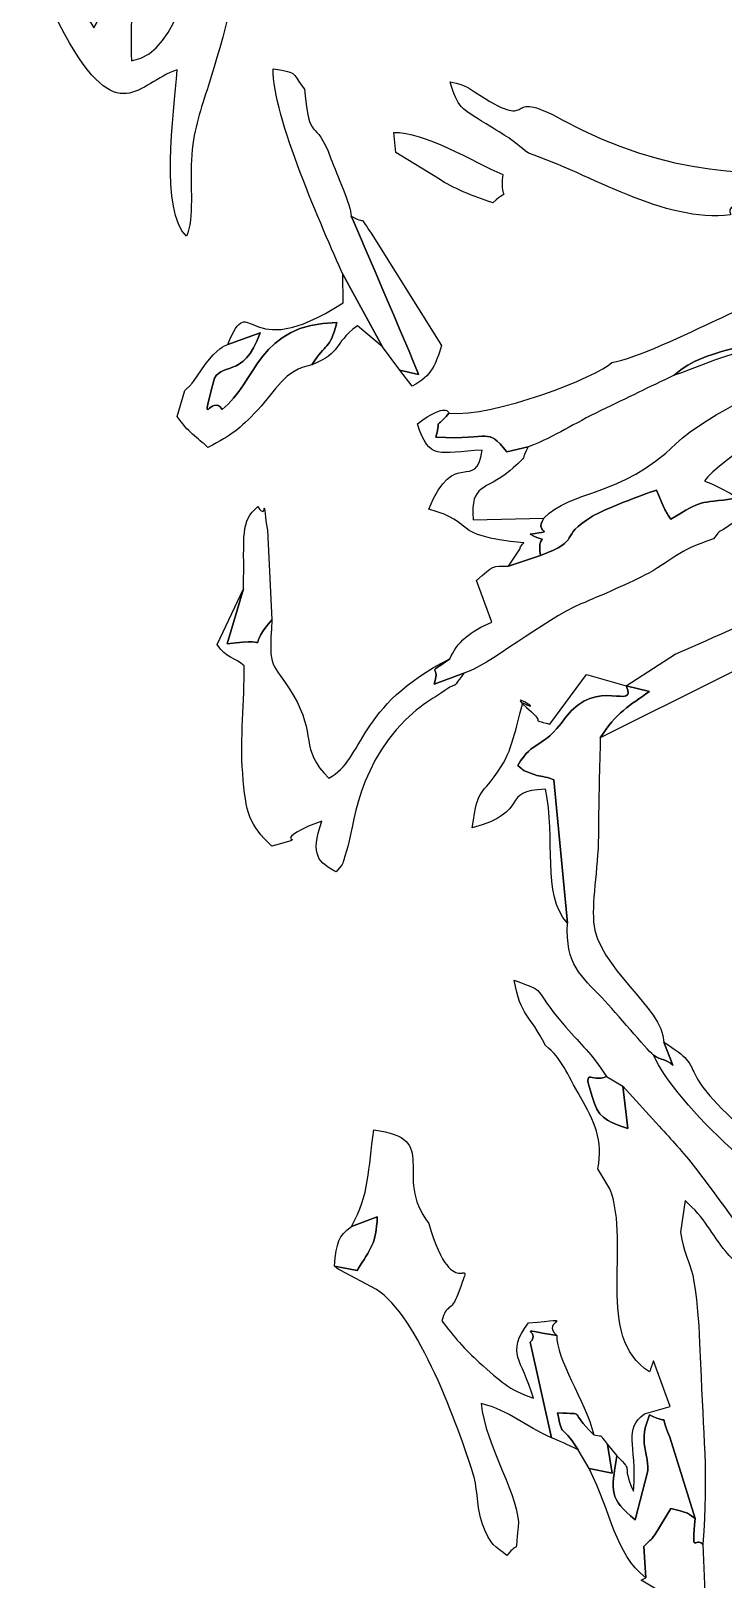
# Model space of a CAD drawing. Header units: millimetres. Extents: x -96.4 to -32.6, y 54.4 to 144.6.
# Drawn here: x -96.07 to -83.92, y 86.07 to 113.26 of the extents above; entities that cross this region are included whole.
import ezdxf

# ---------------------------------------------------------------- set-up
doc = ezdxf.new("R2010")
doc.units = ezdxf.units.MM
doc.header["$MEASUREMENT"] = 0
doc.layers.add('layer 1', color=7, linetype='Continuous')

msp = doc.modelspace()

# ---------------------------------------------------------------- linework, layer by layer
at = {"layer": 'layer 1', "color": 253}
for points, knots in [([(-96.0297, 115.9824), (-95.6178, 116.1567), (-95.8093, 116.0515), (-95.6958, 115.9901), (-95.6958, 115.9901), (-95.7637, 114.7953), (-96.0673, 114.2662), (-95.479, 113.2071), (-95.479, 113.2071), (-94.526, 111.4914), (-94.1887, 112.3464), (-93.5003, 112.5787), (-93.5003, 112.5787), (-93.5613, 111.7928), (-93.8028, 110.0859), (-93.3361, 109.656), (-93.3361, 109.656), (-93.1971, 109.9666), (-93.2771, 110.5662), (-93.2504, 110.9915), (-93.2504, 110.9915), (-93.2174, 111.5183), (-93.1107, 111.7925), (-92.9752, 112.2293), (-92.9752, 112.2293), (-92.8044, 112.7799), (-92.2925, 114.3013), (-92.5859, 114.7224), (-92.5859, 114.7224), (-93.4592, 114.5583), (-93.3519, 112.8951), (-94.3044, 112.7352), (-94.3044, 112.7352), (-94.3199, 113.3488), (-94.2959, 114.0456), (-94.1988, 114.6316), (-94.1988, 114.6316), (-94.1519, 114.9145), (-94.1084, 115.1229), (-94.096, 115.488), (-94.096, 115.488), (-94.0917, 115.6176), (-94.0856, 115.8705), (-94.1002, 115.9935), (-94.1002, 115.9935), (-94.1615, 116.5137), (-94.0712, 116.2257), (-94.255, 116.4569), (-94.255, 116.4569), (-94.9297, 117.054), (-94.8328, 115.0802), (-94.8439, 114.3621), (-94.8439, 114.3621), (-94.8528, 113.7904), (-94.7439, 113.7045), (-94.9616, 113.3129), (-94.9616, 113.3129), (-94.9616, 113.3129), (-95.3155, 113.8992), (-95.3155, 113.8992), (-95.3155, 113.8992), (-95.5151, 114.7285), (-95.1041, 116.0882), (-95.0425, 117.244), (-95.0425, 117.244), (-95.0032, 117.9819), (-95.043, 117.4578), (-94.8692, 117.883), (-94.8692, 117.883), (-94.6803, 118.3452), (-94.7362, 119.1403), (-94.694, 119.7219), (-94.694, 119.7219), (-94.8433, 119.546), (-94.7889, 119.6456), (-94.8947, 119.3628), (-94.8947, 119.3628), (-95.1145, 118.7752), (-94.7287, 119.3976), (-95.3565, 117.7551), (-95.3565, 117.7551), (-95.5209, 117.325), (-95.9005, 116.4504), (-96.0297, 115.9824)], [0, 0, 0, 0, 0.0454545, 0.0454545, 0.0454545, 0.0454545, 0.0909091, 0.0909091, 0.0909091, 0.0909091, 0.1363636, 0.1363636, 0.1363636, 0.1363636, 0.1818182, 0.1818182, 0.1818182, 0.1818182, 0.2272727, 0.2272727, 0.2272727, 0.2272727, 0.2727273, 0.2727273, 0.2727273, 0.2727273, 0.3181818, 0.3181818, 0.3181818, 0.3181818, 0.3636364, 0.3636364, 0.3636364, 0.3636364, 0.4090909, 0.4090909, 0.4090909, 0.4090909, 0.4545455, 0.4545455, 0.4545455, 0.4545455, 0.5, 0.5, 0.5, 0.5, 0.5454545, 0.5454545, 0.5454545, 0.5454545, 0.5909091, 0.5909091, 0.5909091, 0.5909091, 0.6363636, 0.6363636, 0.6363636, 0.6363636, 0.6818182, 0.6818182, 0.6818182, 0.6818182, 0.7272727, 0.7272727, 0.7272727, 0.7272727, 0.7727273, 0.7727273, 0.7727273, 0.7727273, 0.8181818, 0.8181818, 0.8181818, 0.8181818, 0.8636364, 0.8636364, 0.8636364, 0.8636364, 0.9090909, 0.9090909, 0.9090909, 0.9090909, 1, 1, 1, 1]), ([(-89.6579, 111.1244), (-89.6579, 111.1244), (-88.894, 110.656), (-88.894, 110.656), (-88.894, 110.656), (-88.6793, 110.5095), (-88.3084, 110.3565), (-87.9593, 110.2435), (-87.9593, 110.2435), (-87.6154, 110.5424), (-87.8446, 110.1901), (-87.7833, 110.7377), (-87.7833, 110.7377), (-88.3037, 110.966), (-89.1742, 111.4977), (-89.6984, 111.4796), (-89.6984, 111.4796), (-89.6984, 111.4796), (-89.6579, 111.1244), (-89.6579, 111.1244)], [0, 0, 0, 0, 0.1666667, 0.1666667, 0.1666667, 0.1666667, 0.3333333, 0.3333333, 0.3333333, 0.3333333, 0.5, 0.5, 0.5, 0.5, 0.6666667, 0.6666667, 0.6666667, 0.6666667, 1, 1, 1, 1]), ([(-89.5895, 107.302), (-89.5895, 107.302), (-89.3733, 107.0227), (-89.3733, 107.0227), (-89.3733, 107.0227), (-89.0218, 107.207), (-88.9586, 107.4174), (-88.8594, 107.7374), (-88.8594, 107.7374), (-88.8594, 107.7374), (-90.0936, 109.7122), (-90.0936, 109.7122), (-90.0936, 109.7122), (-90.3635, 110.089), (-90.1025, 109.8262), (-90.4438, 110.0065), (-90.4438, 110.0065), (-90.2997, 109.6795), (-89.266, 107.272), (-89.2648, 107.2272), (-89.2648, 107.2272), (-89.2648, 107.2272), (-89.5895, 107.302), (-89.5895, 107.302)], [0, 0, 0, 0, 0.1428571, 0.1428571, 0.1428571, 0.1428571, 0.2857143, 0.2857143, 0.2857143, 0.2857143, 0.4285714, 0.4285714, 0.4285714, 0.4285714, 0.5714286, 0.5714286, 0.5714286, 0.5714286, 0.7142857, 0.7142857, 0.7142857, 0.7142857, 1, 1, 1, 1]), ([(-92.6124, 107.7525), (-92.6124, 107.7525), (-92.0441, 107.9599), (-92.0441, 107.9599), (-92.0441, 107.9599), (-92.333, 107.1111), (-92.767, 107.4788), (-92.8643, 107.0999), (-92.8643, 107.0999), (-93.1031, 106.1707), (-92.9035, 106.9141), (-92.7108, 106.6126), (-92.7108, 106.6126), (-92.1091, 107.087), (-92.0796, 108.1211), (-90.6957, 108.1394), (-90.6957, 108.1394), (-90.8336, 107.6338), (-90.877, 107.8056), (-91.1378, 107.397), (-91.1378, 107.397), (-90.5828, 107.6262), (-90.7921, 107.734), (-90.3351, 108.0839), (-90.3351, 108.0839), (-90.3351, 108.0839), (-89.8954, 107.7155), (-89.8954, 107.7155), (-89.8954, 107.7155), (-89.8954, 107.7155), (-90.5939, 108.9871), (-90.5939, 108.9871), (-90.5939, 108.9871), (-90.5939, 108.9871), (-90.5871, 108.4877), (-90.5871, 108.4877), (-90.5871, 108.4877), (-92.3513, 107.3349), (-92.1859, 108.79), (-92.6124, 107.7525)], [0, 0, 0, 0, 0.0909091, 0.0909091, 0.0909091, 0.0909091, 0.1818182, 0.1818182, 0.1818182, 0.1818182, 0.2727273, 0.2727273, 0.2727273, 0.2727273, 0.3636364, 0.3636364, 0.3636364, 0.3636364, 0.4545455, 0.4545455, 0.4545455, 0.4545455, 0.5454545, 0.5454545, 0.5454545, 0.5454545, 0.6363636, 0.6363636, 0.6363636, 0.6363636, 0.7272727, 0.7272727, 0.7272727, 0.7272727, 0.8181818, 0.8181818, 0.8181818, 0.8181818, 1, 1, 1, 1]), ([(-84.7725, 107.2132), (-84.1266, 107.4365), (-83.0253, 107.978), (-82.4465, 107.6123), (-82.4465, 107.6123), (-82.8683, 107.0125), (-84.155, 106.5904), (-84.7432, 106.0104), (-84.7432, 106.0104), (-85.7027, 105.0641), (-86.6037, 105.2053), (-87.0616, 104.7027), (-87.0616, 104.7027), (-87.2576, 104.388), (-86.7798, 104.5137), (-87.302, 104.422), (-87.302, 104.422), (-86.9079, 104.2197), (-87.1911, 104.5017), (-87.1225, 104.0504), (-87.1225, 104.0504), (-86.3614, 104.3314), (-86.8357, 104.3604), (-86.2099, 104.738), (-86.2099, 104.738), (-86.0104, 104.8583), (-85.3248, 105.1177), (-85.0834, 105.1971), (-85.0834, 105.1971), (-85.0834, 105.1971), (-84.9504, 104.8773), (-84.9504, 104.8773), (-84.9504, 104.8773), (-84.9368, 104.8515), (-84.9064, 104.8063), (-84.8941, 104.7839), (-84.8941, 104.7839), (-84.8811, 104.7603), (-84.8566, 104.7167), (-84.8333, 104.6863), (-84.8333, 104.6863), (-84.2378, 105.0425), (-84.3933, 104.9524), (-83.6758, 105.0533), (-83.6758, 105.0533), (-83.8174, 105.1674), (-83.7497, 105.1198), (-83.9583, 105.2292), (-83.9583, 105.2292), (-83.9852, 105.2434), (-84.0275, 105.2624), (-84.0544, 105.276), (-84.0544, 105.276), (-84.0805, 105.2891), (-84.1261, 105.3094), (-84.1482, 105.3201), (-84.1482, 105.3201), (-84.1702, 105.3308), (-84.2127, 105.3447), (-84.2427, 105.3616), (-84.2427, 105.3616), (-84.0249, 105.6763), (-82.2714, 106.8456), (-81.8544, 107.1286), (-81.8544, 107.1286), (-81.3229, 107.4894), (-81.3434, 107.3424), (-81.1673, 108.0289), (-81.1673, 108.0289), (-82.0298, 107.7665), (-82.0846, 107.9657), (-82.7075, 108.1712), (-82.7075, 108.1712), (-83.0973, 108.006), (-82.8765, 107.8886), (-83.6907, 107.6963), (-83.6907, 107.6963), (-84.0617, 107.6087), (-84.486, 107.4786), (-84.7725, 107.2132)], [0, 0, 0, 0, 0.047619, 0.047619, 0.047619, 0.047619, 0.0952381, 0.0952381, 0.0952381, 0.0952381, 0.1428571, 0.1428571, 0.1428571, 0.1428571, 0.1904762, 0.1904762, 0.1904762, 0.1904762, 0.2380952, 0.2380952, 0.2380952, 0.2380952, 0.2857143, 0.2857143, 0.2857143, 0.2857143, 0.3333333, 0.3333333, 0.3333333, 0.3333333, 0.3809524, 0.3809524, 0.3809524, 0.3809524, 0.4285714, 0.4285714, 0.4285714, 0.4285714, 0.4761905, 0.4761905, 0.4761905, 0.4761905, 0.5238095, 0.5238095, 0.5238095, 0.5238095, 0.5714286, 0.5714286, 0.5714286, 0.5714286, 0.6190476, 0.6190476, 0.6190476, 0.6190476, 0.6666667, 0.6666667, 0.6666667, 0.6666667, 0.7142857, 0.7142857, 0.7142857, 0.7142857, 0.7619048, 0.7619048, 0.7619048, 0.7619048, 0.8095238, 0.8095238, 0.8095238, 0.8095238, 0.8571429, 0.8571429, 0.8571429, 0.8571429, 0.9047619, 0.9047619, 0.9047619, 0.9047619, 1, 1, 1, 1]), ([(-84.7533, 102.3176), (-84.7533, 102.3176), (-85.6136, 101.76), (-85.6136, 101.76), (-85.6136, 101.76), (-85.6136, 101.76), (-85.2066, 101.6618), (-85.2066, 101.6618), (-85.2066, 101.6618), (-85.553, 101.415), (-85.797, 101.2933), (-86.0702, 100.8446), (-86.0702, 100.8446), (-86.0702, 100.8446), (-81.8019, 102.9746), (-81.8019, 102.9746), (-81.8019, 102.9746), (-81.2592, 103.2), (-80.4537, 103.0545), (-80.153, 103.3603), (-80.153, 103.3603), (-82.1541, 103.2374), (-81.6319, 103.0831), (-82.4946, 103.8184), (-82.4946, 103.8184), (-79.6087, 104.1211), (-79.6212, 103.5056), (-78.8609, 104.3718), (-78.8609, 104.3718), (-79.3956, 104.1979), (-79.2487, 104.0561), (-79.8238, 104.0814), (-79.8238, 104.0814), (-80.2565, 104.1004), (-80.1603, 104.2268), (-80.7653, 104.1637), (-80.7653, 104.1637), (-81.2901, 104.1091), (-82.4145, 104.0852), (-82.771, 103.9271), (-82.771, 103.9271), (-82.728, 103.3763), (-82.6666, 103.9521), (-82.5222, 103.1795), (-82.5222, 103.1795), (-83.301, 103.0103), (-84.0485, 102.6117), (-84.7533, 102.3176)], [0, 0, 0, 0, 0.0769231, 0.0769231, 0.0769231, 0.0769231, 0.1538462, 0.1538462, 0.1538462, 0.1538462, 0.2307692, 0.2307692, 0.2307692, 0.2307692, 0.3076923, 0.3076923, 0.3076923, 0.3076923, 0.3846154, 0.3846154, 0.3846154, 0.3846154, 0.4615385, 0.4615385, 0.4615385, 0.4615385, 0.5384615, 0.5384615, 0.5384615, 0.5384615, 0.6153846, 0.6153846, 0.6153846, 0.6153846, 0.6923077, 0.6923077, 0.6923077, 0.6923077, 0.7692308, 0.7692308, 0.7692308, 0.7692308, 0.8461538, 0.8461538, 0.8461538, 0.8461538, 1, 1, 1, 1]), ([(-88.464, 101.9848), (-88.464, 101.9848), (-88.9869, 101.7876), (-88.9869, 101.7876), (-88.9869, 101.7876), (-88.8616, 102.195), (-89.1818, 101.9011), (-88.7102, 102.2339), (-88.7102, 102.2339), (-90.3518, 101.4167), (-90.2093, 100.4661), (-90.8353, 100.1392), (-90.8353, 100.1392), (-91.3713, 100.6607), (-91.0365, 100.8867), (-91.4668, 101.6063), (-91.4668, 101.6063), (-91.8394, 102.2293), (-91.8997, 101.9792), (-91.8362, 102.9201), (-91.8362, 102.9201), (-92.3778, 102.2977), (-91.6967, 102.6254), (-92.6223, 102.4978), (-92.6223, 102.4978), (-92.6223, 102.4978), (-92.3353, 103.4605), (-92.3353, 103.4605), (-92.3353, 103.4605), (-92.3353, 103.4605), (-92.797, 102.4856), (-92.797, 102.4856), (-92.797, 102.4856), (-92.6441, 102.2418), (-92.4796, 102.2574), (-92.3218, 102.1105), (-92.3218, 102.1105), (-92.3204, 101.4946), (-92.3959, 100.8274), (-92.35, 100.2278), (-92.35, 100.2278), (-92.2945, 99.5023), (-92.2408, 99.3374), (-91.8356, 98.9432), (-91.8356, 98.9432), (-91.048, 99.1592), (-91.922, 98.9399), (-91.195, 99.2963), (-91.195, 99.2963), (-91.195, 99.2963), (-90.9609, 99.3821), (-90.9609, 99.3821), (-90.9609, 99.3821), (-91.1754, 98.7719), (-91.0056, 98.655), (-90.7102, 98.4919), (-90.7102, 98.4919), (-90.5377, 98.704), (-90.6287, 98.5593), (-90.5252, 98.8626), (-90.5252, 98.8626), (-90.4003, 99.2283), (-90.3541, 100.4612), (-89.3049, 101.3306), (-89.3049, 101.3306), (-89.129, 101.4764), (-89.0043, 101.5367), (-88.8607, 101.6377), (-88.8607, 101.6377), (-88.4913, 101.8979), (-88.7382, 101.6234), (-88.464, 101.9848)], [0, 0, 0, 0, 0.0526316, 0.0526316, 0.0526316, 0.0526316, 0.1052632, 0.1052632, 0.1052632, 0.1052632, 0.1578947, 0.1578947, 0.1578947, 0.1578947, 0.2105263, 0.2105263, 0.2105263, 0.2105263, 0.2631579, 0.2631579, 0.2631579, 0.2631579, 0.3157895, 0.3157895, 0.3157895, 0.3157895, 0.3684211, 0.3684211, 0.3684211, 0.3684211, 0.4210526, 0.4210526, 0.4210526, 0.4210526, 0.4736842, 0.4736842, 0.4736842, 0.4736842, 0.5263158, 0.5263158, 0.5263158, 0.5263158, 0.5789474, 0.5789474, 0.5789474, 0.5789474, 0.6315789, 0.6315789, 0.6315789, 0.6315789, 0.6842105, 0.6842105, 0.6842105, 0.6842105, 0.7368421, 0.7368421, 0.7368421, 0.7368421, 0.7894737, 0.7894737, 0.7894737, 0.7894737, 0.8421053, 0.8421053, 0.8421053, 0.8421053, 0.8947368, 0.8947368, 0.8947368, 0.8947368, 1, 1, 1, 1])]:
    msp.add_open_spline(points, degree=3, knots=knots, dxfattribs=at)
at = {"layer": 'layer 1', "color": 251}
for points, knots in [([(-90.5939, 108.9871), (-90.5939, 108.9871), (-89.8954, 107.7155), (-89.8954, 107.7155), (-89.8954, 107.7155), (-89.8954, 107.7155), (-89.5895, 107.302), (-89.5895, 107.302), (-89.5895, 107.302), (-89.5895, 107.302), (-89.2648, 107.2272), (-89.2648, 107.2272), (-89.2648, 107.2272), (-89.266, 107.272), (-90.2997, 109.6795), (-90.4438, 110.0065), (-90.4438, 110.0065), (-90.4518, 110.206), (-90.696, 110.733), (-90.7993, 111.0164), (-90.7993, 111.0164), (-91.0816, 111.7909), (-91.1777, 111.2396), (-91.2622, 112.2383), (-91.2622, 112.2383), (-91.502, 112.5221), (-91.3359, 112.5229), (-91.8158, 112.5935), (-91.8158, 112.5935), (-91.833, 111.7686), (-90.9328, 109.7698), (-90.5939, 108.9871)], [0, 0, 0, 0, 0.1111111, 0.1111111, 0.1111111, 0.1111111, 0.2222222, 0.2222222, 0.2222222, 0.2222222, 0.3333333, 0.3333333, 0.3333333, 0.3333333, 0.4444444, 0.4444444, 0.4444444, 0.4444444, 0.5555556, 0.5555556, 0.5555556, 0.5555556, 0.6666667, 0.6666667, 0.6666667, 0.6666667, 0.7777778, 0.7777778, 0.7777778, 0.7777778, 1, 1, 1, 1]), ([(-85.8673, 107.4367), (-86.1061, 107.1952), (-87.9507, 106.4666), (-88.7273, 106.5483), (-88.7273, 106.5483), (-89.0369, 106.195), (-88.8441, 106.5342), (-88.9569, 106.1255), (-88.9569, 106.1255), (-87.9469, 106.0738), (-88.0905, 106.3124), (-87.7092, 105.872), (-87.7092, 105.872), (-87.7092, 105.872), (-87.3362, 105.9547), (-87.3362, 105.9547), (-87.3362, 105.9547), (-86.8269, 106.155), (-86.5547, 106.3572), (-86.0592, 106.5941), (-86.0592, 106.5941), (-85.587, 106.8198), (-85.2209, 107.0031), (-84.7725, 107.2132), (-84.7725, 107.2132), (-84.486, 107.4786), (-84.0617, 107.6087), (-83.6907, 107.6963), (-83.6907, 107.6963), (-82.8765, 107.8886), (-83.0973, 108.006), (-82.7075, 108.1712), (-82.7075, 108.1712), (-82.0846, 107.9657), (-82.0298, 107.7665), (-81.1673, 108.0289), (-81.1673, 108.0289), (-80.597, 108.1026), (-80.1732, 108.3693), (-79.7393, 108.5557), (-79.7393, 108.5557), (-79.7393, 108.5557), (-79.656, 108.9864), (-79.656, 108.9864), (-79.656, 108.9864), (-80.7745, 108.9665), (-81.2091, 107.8244), (-82.2067, 108.4876), (-82.2067, 108.4876), (-82.0902, 108.654), (-82.2047, 108.562), (-82.0051, 108.6868), (-82.0051, 108.6868), (-81.9801, 108.7025), (-81.9456, 108.7206), (-81.918, 108.7344), (-81.918, 108.7344), (-81.918, 108.7344), (-81.3998, 108.8627), (-81.3998, 108.8627), (-81.3998, 108.8627), (-81.6355, 109.0154), (-81.8652, 108.9542), (-82.2696, 108.9554), (-82.2696, 108.9554), (-82.4975, 108.8929), (-83.6351, 108.3699), (-84.0255, 108.1868), (-84.0255, 108.1868), (-84.5343, 107.9482), (-85.4639, 107.5015), (-85.8673, 107.4367)], [0, 0, 0, 0, 0.0526316, 0.0526316, 0.0526316, 0.0526316, 0.1052632, 0.1052632, 0.1052632, 0.1052632, 0.1578947, 0.1578947, 0.1578947, 0.1578947, 0.2105263, 0.2105263, 0.2105263, 0.2105263, 0.2631579, 0.2631579, 0.2631579, 0.2631579, 0.3157895, 0.3157895, 0.3157895, 0.3157895, 0.3684211, 0.3684211, 0.3684211, 0.3684211, 0.4210526, 0.4210526, 0.4210526, 0.4210526, 0.4736842, 0.4736842, 0.4736842, 0.4736842, 0.5263158, 0.5263158, 0.5263158, 0.5263158, 0.5789474, 0.5789474, 0.5789474, 0.5789474, 0.6315789, 0.6315789, 0.6315789, 0.6315789, 0.6842105, 0.6842105, 0.6842105, 0.6842105, 0.7368421, 0.7368421, 0.7368421, 0.7368421, 0.7894737, 0.7894737, 0.7894737, 0.7894737, 0.8421053, 0.8421053, 0.8421053, 0.8421053, 0.8947368, 0.8947368, 0.8947368, 0.8947368, 1, 1, 1, 1]), ([(-92.6124, 107.7525), (-92.6758, 107.7294), (-92.7935, 107.6891), (-93.0113, 107.4013), (-93.0113, 107.4013), (-93.0113, 107.4013), (-93.2139, 107.1037), (-93.2139, 107.1037), (-93.2139, 107.1037), (-93.2258, 107.0886), (-93.2523, 107.0578), (-93.2629, 107.0452), (-93.2629, 107.0452), (-93.2629, 107.0452), (-93.3636, 106.9461), (-93.3636, 106.9461), (-93.3636, 106.9461), (-93.3636, 106.9461), (-93.4995, 106.4918), (-93.4995, 106.4918), (-93.4995, 106.4918), (-93.3174, 106.213), (-93.1381, 106.1154), (-92.9609, 105.9471), (-92.9609, 105.9471), (-92.5221, 106.1754), (-92.4254, 106.248), (-92.0841, 106.6086), (-92.0841, 106.6086), (-91.7629, 106.948), (-91.6248, 107.3024), (-91.1378, 107.397), (-91.1378, 107.397), (-90.877, 107.8056), (-90.8336, 107.6338), (-90.6957, 108.1394), (-90.6957, 108.1394), (-92.0796, 108.1211), (-92.1091, 107.087), (-92.7108, 106.6126), (-92.7108, 106.6126), (-92.9035, 106.9141), (-93.1031, 106.1707), (-92.8643, 107.0999), (-92.8643, 107.0999), (-92.767, 107.4788), (-92.333, 107.1111), (-92.0441, 107.9599), (-92.0441, 107.9599), (-92.0441, 107.9599), (-92.6124, 107.7525), (-92.6124, 107.7525)], [0, 0, 0, 0, 0.0714286, 0.0714286, 0.0714286, 0.0714286, 0.1428571, 0.1428571, 0.1428571, 0.1428571, 0.2142857, 0.2142857, 0.2142857, 0.2142857, 0.2857143, 0.2857143, 0.2857143, 0.2857143, 0.3571429, 0.3571429, 0.3571429, 0.3571429, 0.4285714, 0.4285714, 0.4285714, 0.4285714, 0.5, 0.5, 0.5, 0.5, 0.5714286, 0.5714286, 0.5714286, 0.5714286, 0.6428571, 0.6428571, 0.6428571, 0.6428571, 0.7142857, 0.7142857, 0.7142857, 0.7142857, 0.7857143, 0.7857143, 0.7857143, 0.7857143, 0.8571429, 0.8571429, 0.8571429, 0.8571429, 1, 1, 1, 1]), ([(-92.3353, 103.4605), (-92.3353, 103.4605), (-92.6223, 102.4978), (-92.6223, 102.4978), (-92.6223, 102.4978), (-91.6967, 102.6254), (-92.3778, 102.2977), (-91.8362, 102.9201), (-91.8362, 102.9201), (-91.8362, 102.9201), (-91.9162, 104.4922), (-91.9162, 104.4922), (-91.9162, 104.4922), (-92.0314, 105.2435), (-91.8905, 104.614), (-92.0857, 104.9072), (-92.0857, 104.9072), (-92.3954, 104.6476), (-92.3183, 104.4181), (-92.3353, 103.4605)], [0, 0, 0, 0, 0.1666667, 0.1666667, 0.1666667, 0.1666667, 0.3333333, 0.3333333, 0.3333333, 0.3333333, 0.5, 0.5, 0.5, 0.5, 0.6666667, 0.6666667, 0.6666667, 0.6666667, 1, 1, 1, 1]), ([(-86.9302, 88.5562), (-86.8007, 88.5025), (-86.6469, 88.4381), (-86.4594, 88.3443), (-86.4594, 88.3443), (-86.7867, 88.8522), (-86.7252, 88.519), (-86.8201, 88.9949), (-86.8201, 88.9949), (-86.2821, 88.9564), (-86.6575, 89.0613), (-86.1831, 88.6066), (-86.1831, 88.6066), (-86.3404, 89.2139), (-86.8501, 89.945), (-86.8345, 90.3526), (-86.8345, 90.3526), (-87.6665, 90.4856), (-87.0793, 90.4443), (-87.3027, 90.2316), (-87.3027, 90.2316), (-87.3027, 90.2316), (-86.9302, 88.5562), (-86.9302, 88.5562)], [0, 0, 0, 0, 0.1428571, 0.1428571, 0.1428571, 0.1428571, 0.2857143, 0.2857143, 0.2857143, 0.2857143, 0.4285714, 0.4285714, 0.4285714, 0.4285714, 0.5714286, 0.5714286, 0.5714286, 0.5714286, 0.7142857, 0.7142857, 0.7142857, 0.7142857, 1, 1, 1, 1]), ([(-85.7792, 88.2373), (-85.7792, 88.2373), (-85.9421, 88.4377), (-85.9421, 88.4377), (-85.9421, 88.4377), (-85.9421, 88.4377), (-85.8612, 87.9347), (-85.8612, 87.9347), (-85.8612, 87.9347), (-85.8612, 87.9347), (-86.2673, 88.0133), (-86.2673, 88.0133), (-86.2673, 88.0133), (-85.8654, 87.2181), (-85.8219, 86.535), (-85.2736, 86.0948), (-85.2736, 86.0948), (-85.2736, 86.0948), (-85.3038, 86.6454), (-85.3038, 86.6454), (-85.3038, 86.6454), (-85.1482, 86.8119), (-85.2064, 86.7243), (-85.1104, 86.8509), (-85.1104, 86.8509), (-85.1104, 86.8509), (-84.8333, 87.3152), (-84.8333, 87.3152), (-84.8333, 87.3152), (-84.5371, 87.2344), (-84.5858, 87.2643), (-84.4025, 87.1399), (-84.4025, 87.1399), (-84.4025, 87.1399), (-84.8516, 88.564), (-84.8516, 88.564), (-84.8516, 88.564), (-85.066, 89.0477), (-84.7849, 88.7533), (-85.2083, 88.9559), (-85.2083, 88.9559), (-85.2083, 88.9559), (-85.2847, 88.7266), (-85.2847, 88.7266), (-85.2847, 88.7266), (-85.3421, 88.3233), (-85.2447, 88.3885), (-85.2363, 87.9758), (-85.2363, 87.9758), (-85.2363, 87.9758), (-85.4584, 87.1156), (-85.4584, 87.1156), (-85.4584, 87.1156), (-85.9164, 87.4944), (-85.8843, 87.595), (-85.7792, 88.2373)], [0, 0, 0, 0, 0.0666667, 0.0666667, 0.0666667, 0.0666667, 0.1333333, 0.1333333, 0.1333333, 0.1333333, 0.2, 0.2, 0.2, 0.2, 0.2666667, 0.2666667, 0.2666667, 0.2666667, 0.3333333, 0.3333333, 0.3333333, 0.3333333, 0.4, 0.4, 0.4, 0.4, 0.4666667, 0.4666667, 0.4666667, 0.4666667, 0.5333333, 0.5333333, 0.5333333, 0.5333333, 0.6, 0.6, 0.6, 0.6, 0.6666667, 0.6666667, 0.6666667, 0.6666667, 0.7333333, 0.7333333, 0.7333333, 0.7333333, 0.8, 0.8, 0.8, 0.8, 0.8666667, 0.8666667, 0.8666667, 0.8666667, 1, 1, 1, 1])]:
    msp.add_open_spline(points, degree=3, knots=knots, dxfattribs=at)
at = {"layer": 'layer 1', "color": 8}
for points, knots in [([(-87.3334, 111.1125), (-86.2483, 110.7549), (-84.9509, 109.8848), (-83.7833, 110.0303), (-83.7833, 110.0303), (-83.7686, 110.0741), (-83.9912, 110.2409), (-83.0986, 110.2656), (-83.0986, 110.2656), (-82.2057, 110.2904), (-80.5922, 110.1129), (-79.8198, 110.3497), (-79.8198, 110.3497), (-80.1483, 111.7719), (-83.06, 109.6786), (-86.7383, 111.7013), (-86.7383, 111.7013), (-87.8332, 112.3033), (-87.137, 111.4671), (-88.1869, 112.1315), (-88.1869, 112.1315), (-88.4079, 112.2712), (-88.3901, 112.2948), (-88.705, 112.3675), (-88.705, 112.3675), (-88.5697, 111.908), (-88.5224, 111.905), (-88.0748, 111.6294), (-88.0748, 111.6294), (-87.7091, 111.4043), (-87.6326, 111.3636), (-87.3334, 111.1125)], [0, 0, 0, 0, 0.1111111, 0.1111111, 0.1111111, 0.1111111, 0.2222222, 0.2222222, 0.2222222, 0.2222222, 0.3333333, 0.3333333, 0.3333333, 0.3333333, 0.4444444, 0.4444444, 0.4444444, 0.4444444, 0.5555556, 0.5555556, 0.5555556, 0.5555556, 0.6666667, 0.6666667, 0.6666667, 0.6666667, 0.7777778, 0.7777778, 0.7777778, 0.7777778, 1, 1, 1, 1]), ([(-87.1225, 104.0504), (-87.1225, 104.0504), (-87.6824, 103.8617), (-87.6824, 103.8617), (-87.6824, 103.8617), (-87.9673, 103.8639), (-87.9384, 103.8766), (-88.2449, 103.611), (-88.2449, 103.611), (-88.2449, 103.611), (-87.9753, 102.8789), (-87.9753, 102.8789), (-87.9753, 102.8789), (-88.3346, 102.7344), (-88.6007, 102.5132), (-88.7102, 102.2339), (-88.7102, 102.2339), (-89.1818, 101.9011), (-88.8616, 102.195), (-88.9869, 101.7876), (-88.9869, 101.7876), (-88.9869, 101.7876), (-88.464, 101.9848), (-88.464, 101.9848), (-88.464, 101.9848), (-88.0784, 102.0823), (-87.05, 102.9255), (-86.4121, 103.1974), (-86.4121, 103.1974), (-86.0653, 103.3451), (-85.5282, 103.5714), (-85.2199, 103.7413), (-85.2199, 103.7413), (-84.7578, 103.996), (-84.7536, 104.1136), (-84.0836, 104.3397), (-84.0836, 104.3397), (-83.933, 104.5431), (-84.0086, 104.4288), (-83.8119, 104.567), (-83.8119, 104.567), (-83.8119, 104.567), (-83.3942, 104.8614), (-83.3942, 104.8614), (-83.3942, 104.8614), (-83.5752, 105.1414), (-83.3531, 105.0325), (-83.6758, 105.0533), (-83.6758, 105.0533), (-84.3933, 104.9524), (-84.2378, 105.0425), (-84.8333, 104.6863), (-84.8333, 104.6863), (-84.8566, 104.7167), (-84.8811, 104.7603), (-84.8941, 104.7839), (-84.8941, 104.7839), (-84.9064, 104.8063), (-84.9368, 104.8515), (-84.9504, 104.8773), (-84.9504, 104.8773), (-84.9504, 104.8773), (-85.0834, 105.1971), (-85.0834, 105.1971), (-85.0834, 105.1971), (-85.3248, 105.1177), (-86.0104, 104.8583), (-86.2099, 104.738), (-86.2099, 104.738), (-86.8357, 104.3604), (-86.3614, 104.3314), (-87.1225, 104.0504)], [0, 0, 0, 0, 0.0526316, 0.0526316, 0.0526316, 0.0526316, 0.1052632, 0.1052632, 0.1052632, 0.1052632, 0.1578947, 0.1578947, 0.1578947, 0.1578947, 0.2105263, 0.2105263, 0.2105263, 0.2105263, 0.2631579, 0.2631579, 0.2631579, 0.2631579, 0.3157895, 0.3157895, 0.3157895, 0.3157895, 0.3684211, 0.3684211, 0.3684211, 0.3684211, 0.4210526, 0.4210526, 0.4210526, 0.4210526, 0.4736842, 0.4736842, 0.4736842, 0.4736842, 0.5263158, 0.5263158, 0.5263158, 0.5263158, 0.5789474, 0.5789474, 0.5789474, 0.5789474, 0.6315789, 0.6315789, 0.6315789, 0.6315789, 0.6842105, 0.6842105, 0.6842105, 0.6842105, 0.7368421, 0.7368421, 0.7368421, 0.7368421, 0.7894737, 0.7894737, 0.7894737, 0.7894737, 0.8421053, 0.8421053, 0.8421053, 0.8421053, 0.8947368, 0.8947368, 0.8947368, 0.8947368, 1, 1, 1, 1]), ([(-85.1349, 95.2766), (-84.7621, 94.4165), (-82.9151, 92.6754), (-82.0097, 92.5378), (-82.0097, 92.5378), (-82.0349, 93.2263), (-82.5344, 93.0482), (-83.5087, 93.9264), (-83.5087, 93.9264), (-84.9008, 95.1814), (-84.0883, 94.9545), (-84.9577, 95.5046), (-84.9577, 95.5046), (-84.9577, 95.5046), (-84.7993, 95.0987), (-84.7993, 95.0987), (-84.7993, 95.0987), (-84.9018, 95.2088), (-85.0028, 95.1771), (-85.1349, 95.2766)], [0, 0, 0, 0, 0.1666667, 0.1666667, 0.1666667, 0.1666667, 0.3333333, 0.3333333, 0.3333333, 0.3333333, 0.5, 0.5, 0.5, 0.5, 0.6666667, 0.6666667, 0.6666667, 0.6666667, 1, 1, 1, 1])]:
    msp.add_open_spline(points, degree=3, knots=knots, dxfattribs=at)
at = {"layer": 'layer 1', "color": 9}
for points, knots in [([(-87.6824, 103.8617), (-87.6824, 103.8617), (-87.1225, 104.0504), (-87.1225, 104.0504), (-87.1225, 104.0504), (-87.1911, 104.5017), (-86.9079, 104.2197), (-87.302, 104.422), (-87.302, 104.422), (-86.7798, 104.5137), (-87.2576, 104.388), (-87.0616, 104.7027), (-87.0616, 104.7027), (-87.0616, 104.7027), (-88.305, 104.6772), (-88.305, 104.6772), (-88.305, 104.6772), (-88.3469, 105.332), (-88.0972, 105.1674), (-87.6611, 105.5372), (-87.6611, 105.5372), (-87.3125, 105.8326), (-87.4803, 105.7049), (-87.3362, 105.9547), (-87.3362, 105.9547), (-87.3362, 105.9547), (-87.7092, 105.872), (-87.7092, 105.872), (-87.7092, 105.872), (-88.0905, 106.3124), (-87.9469, 106.0738), (-88.9569, 106.1255), (-88.9569, 106.1255), (-88.8441, 106.5342), (-89.0369, 106.195), (-88.7273, 106.5483), (-88.7273, 106.5483), (-88.7306, 106.5483), (-88.7618, 106.7549), (-89.2808, 106.3619), (-89.2808, 106.3619), (-89.0742, 105.7031), (-88.9131, 105.8644), (-88.1428, 105.8979), (-88.1428, 105.8979), (-88.2542, 105.139), (-88.6277, 105.9807), (-89.084, 104.8621), (-89.084, 104.8621), (-88.1999, 104.6192), (-88.7685, 104.4069), (-87.416, 104.2692), (-87.416, 104.2692), (-87.4408, 104.2345), (-87.4704, 104.2219), (-87.483, 104.1602), (-87.483, 104.1602), (-87.483, 104.1602), (-87.6824, 103.8617), (-87.6824, 103.8617)], [0, 0, 0, 0, 0.0625, 0.0625, 0.0625, 0.0625, 0.125, 0.125, 0.125, 0.125, 0.1875, 0.1875, 0.1875, 0.1875, 0.25, 0.25, 0.25, 0.25, 0.3125, 0.3125, 0.3125, 0.3125, 0.375, 0.375, 0.375, 0.375, 0.4375, 0.4375, 0.4375, 0.4375, 0.5, 0.5, 0.5, 0.5, 0.5625, 0.5625, 0.5625, 0.5625, 0.625, 0.625, 0.625, 0.625, 0.6875, 0.6875, 0.6875, 0.6875, 0.75, 0.75, 0.75, 0.75, 0.8125, 0.8125, 0.8125, 0.8125, 0.875, 0.875, 0.875, 0.875, 1, 1, 1, 1]), ([(-90.4413, 92.2677), (-90.4413, 92.2677), (-89.9865, 92.435), (-89.9865, 92.435), (-89.9865, 92.435), (-90.0076, 91.9473), (-90.0984, 91.8948), (-90.3403, 91.4925), (-90.3403, 91.4925), (-90.3403, 91.4925), (-90.7376, 91.5701), (-90.7376, 91.5701), (-90.7376, 91.5701), (-90.7106, 91.5402), (-90.6671, 91.5157), (-90.6405, 91.4984), (-90.6405, 91.4984), (-90.6405, 91.4984), (-90.0021, 91.1575), (-90.0021, 91.1575), (-90.0021, 91.1575), (-89.2777, 90.7211), (-88.5574, 88.739), (-88.3024, 87.9166), (-88.3024, 87.9166), (-88.2152, 87.6352), (-88.2456, 87.3459), (-88.139, 87.0398), (-88.139, 87.0398), (-88.0126, 86.6766), (-87.9051, 86.6352), (-87.7092, 86.4875), (-87.7092, 86.4875), (-87.4848, 86.7763), (-87.5728, 86.4382), (-87.5124, 86.9823), (-87.5124, 86.9823), (-87.4565, 87.4849), (-88.0954, 88.4106), (-88.1616, 89.1552), (-88.1616, 89.1552), (-87.6431, 89.0288), (-87.4034, 88.7543), (-86.9302, 88.5562), (-86.9302, 88.5562), (-86.9302, 88.5562), (-87.3027, 90.2316), (-87.3027, 90.2316), (-87.3027, 90.2316), (-87.0793, 90.4443), (-87.6665, 90.4856), (-86.8345, 90.3526), (-86.8345, 90.3526), (-87.1427, 90.6109), (-86.3829, 90.6668), (-87.3341, 90.5705), (-87.3341, 90.5705), (-87.735, 90.0245), (-87.4525, 89.9643), (-87.2452, 89.2496), (-87.2452, 89.2496), (-87.6949, 89.4101), (-87.8059, 89.5326), (-88.1953, 89.8788), (-88.1953, 89.8788), (-88.4503, 90.1055), (-88.6444, 90.3337), (-88.8524, 90.6066), (-88.8524, 90.6066), (-88.7721, 90.9233), (-88.6948, 90.739), (-88.5657, 91.0913), (-88.5657, 91.0913), (-88.2456, 91.965), (-88.6356, 90.7534), (-89.0815, 92.3189), (-89.0815, 92.3189), (-89.7384, 93.1632), (-88.8444, 93.8061), (-90.0486, 93.9633), (-90.0486, 93.9633), (-90.1515, 93.2612), (-90.1158, 92.8337), (-90.4413, 92.2677)], [0, 0, 0, 0, 0.0454545, 0.0454545, 0.0454545, 0.0454545, 0.0909091, 0.0909091, 0.0909091, 0.0909091, 0.1363636, 0.1363636, 0.1363636, 0.1363636, 0.1818182, 0.1818182, 0.1818182, 0.1818182, 0.2272727, 0.2272727, 0.2272727, 0.2272727, 0.2727273, 0.2727273, 0.2727273, 0.2727273, 0.3181818, 0.3181818, 0.3181818, 0.3181818, 0.3636364, 0.3636364, 0.3636364, 0.3636364, 0.4090909, 0.4090909, 0.4090909, 0.4090909, 0.4545455, 0.4545455, 0.4545455, 0.4545455, 0.5, 0.5, 0.5, 0.5, 0.5454545, 0.5454545, 0.5454545, 0.5454545, 0.5909091, 0.5909091, 0.5909091, 0.5909091, 0.6363636, 0.6363636, 0.6363636, 0.6363636, 0.6818182, 0.6818182, 0.6818182, 0.6818182, 0.7272727, 0.7272727, 0.7272727, 0.7272727, 0.7727273, 0.7727273, 0.7727273, 0.7727273, 0.8181818, 0.8181818, 0.8181818, 0.8181818, 0.8636364, 0.8636364, 0.8636364, 0.8636364, 0.9090909, 0.9090909, 0.9090909, 0.9090909, 1, 1, 1, 1])]:
    msp.add_open_spline(points, degree=3, knots=knots, dxfattribs=at)
at = {"layer": 'layer 1', "color": 252}
for points, knots in [([(-86.6489, 97.5911), (-86.6489, 97.5911), (-86.885, 100.1098), (-86.885, 100.1098), (-86.885, 100.1098), (-87.0535, 100.1778), (-87.1307, 100.1646), (-87.2136, 100.196), (-87.2136, 100.196), (-87.4767, 100.2956), (-87.376, 100.2518), (-87.5213, 100.3599), (-87.5213, 100.3599), (-87.2377, 100.8394), (-87.1239, 100.5996), (-86.6787, 101.2021), (-86.6787, 101.2021), (-86.1287, 101.9465), (-85.4204, 101.2968), (-85.6136, 101.76), (-85.6136, 101.76), (-85.6136, 101.76), (-86.31, 101.9614), (-86.31, 101.9614), (-86.31, 101.9614), (-86.31, 101.9614), (-86.9589, 101.0851), (-86.9589, 101.0851), (-86.9589, 101.0851), (-87.3369, 101.1903), (-87.0295, 101.0842), (-87.2784, 101.3006), (-87.2784, 101.3006), (-87.8417, 101.7903), (-86.982, 101.2267), (-87.4322, 101.4609), (-87.4322, 101.4609), (-87.5269, 101.1433), (-87.5964, 100.6771), (-87.8085, 100.3435), (-87.8085, 100.3435), (-88.1836, 99.7535), (-88.1964, 100.066), (-88.3223, 99.2634), (-88.3223, 99.2634), (-87.2667, 99.5434), (-87.853, 99.9315), (-87.0334, 99.9424), (-87.0334, 99.9424), (-86.8472, 99.0872), (-87.1038, 98.0891), (-86.6489, 97.5911)], [0, 0, 0, 0, 0.0714286, 0.0714286, 0.0714286, 0.0714286, 0.1428571, 0.1428571, 0.1428571, 0.1428571, 0.2142857, 0.2142857, 0.2142857, 0.2142857, 0.2857143, 0.2857143, 0.2857143, 0.2857143, 0.3571429, 0.3571429, 0.3571429, 0.3571429, 0.4285714, 0.4285714, 0.4285714, 0.4285714, 0.5, 0.5, 0.5, 0.5, 0.5714286, 0.5714286, 0.5714286, 0.5714286, 0.6428571, 0.6428571, 0.6428571, 0.6428571, 0.7142857, 0.7142857, 0.7142857, 0.7142857, 0.7857143, 0.7857143, 0.7857143, 0.7857143, 0.8571429, 0.8571429, 0.8571429, 0.8571429, 1, 1, 1, 1]), ([(-87.0327, 95.4408), (-86.742, 95.2121), (-86.6581, 94.9545), (-86.4188, 94.5357), (-86.4188, 94.5357), (-86.1725, 94.1048), (-86.0188, 93.7913), (-86.1142, 93.2774), (-86.1142, 93.2774), (-86.1142, 93.2774), (-85.9003, 92.9273), (-85.9003, 92.9273), (-85.9003, 92.9273), (-85.5211, 91.9185), (-86.1782, 90.3245), (-85.2083, 89.7134), (-85.2083, 89.7134), (-85.1913, 89.7427), (-85.1803, 89.7863), (-85.1722, 89.8083), (-85.1722, 89.8083), (-85.164, 89.8304), (-85.1467, 89.8765), (-85.1366, 89.9035), (-85.1366, 89.9035), (-85.1366, 89.9035), (-84.8409, 89.1062), (-84.8409, 89.1062), (-84.8409, 89.1062), (-84.8409, 89.1062), (-85.2958, 88.9772), (-85.2958, 88.9772), (-85.2958, 88.9772), (-85.6724, 88.6803), (-85.4258, 88.4888), (-85.4854, 87.6172), (-85.4854, 87.6172), (-85.7326, 88.1453), (-85.4486, 87.9042), (-85.7792, 88.2373), (-85.7792, 88.2373), (-85.8843, 87.595), (-85.9164, 87.4944), (-85.4584, 87.1156), (-85.4584, 87.1156), (-85.4584, 87.1156), (-85.2363, 87.9758), (-85.2363, 87.9758), (-85.2363, 87.9758), (-85.2447, 88.3885), (-85.3421, 88.3233), (-85.2847, 88.7266), (-85.2847, 88.7266), (-85.2847, 88.7266), (-85.2083, 88.9559), (-85.2083, 88.9559), (-85.2083, 88.9559), (-84.7849, 88.7533), (-85.066, 89.0477), (-84.8516, 88.564), (-84.8516, 88.564), (-84.8516, 88.564), (-84.4025, 87.1399), (-84.4025, 87.1399), (-84.4025, 87.1399), (-84.4733, 86.4602), (-84.408, 86.8257), (-84.2717, 86.6861), (-84.2717, 86.6861), (-84.1726, 87.9581), (-84.2654, 88.6065), (-84.311, 89.8551), (-84.311, 89.8551), (-84.3866, 91.9259), (-84.5487, 91.4072), (-84.6628, 92.1673), (-84.6628, 92.1673), (-84.6628, 92.1673), (-84.5832, 92.7198), (-84.5832, 92.7198), (-84.5832, 92.7198), (-84.2267, 92.4148), (-84.1215, 92.1265), (-83.8642, 91.8242), (-83.8642, 91.8242), (-83.3126, 91.1758), (-80.4086, 88.4008), (-79.9093, 88.2405), (-79.9093, 88.2405), (-79.3355, 88.0562), (-77.8124, 88.2206), (-77.636, 88.8561), (-77.636, 88.8561), (-78.2296, 89.2128), (-78.7307, 88.769), (-79.2103, 88.7071), (-79.2103, 88.7071), (-79.7553, 88.6369), (-80.2602, 88.8056), (-80.5049, 89.2389), (-80.5049, 89.2389), (-81.1797, 89.4792), (-81.4691, 90.038), (-81.9499, 90.4927), (-81.9499, 90.4927), (-84.0443, 92.4727), (-82.974, 91.4395), (-84.3972, 93.2875), (-84.3972, 93.2875), (-84.6292, 93.5887), (-84.8138, 93.7785), (-85.0373, 94.0287), (-85.0373, 94.0287), (-85.0373, 94.0287), (-85.6748, 94.7324), (-85.6748, 94.7324), (-85.6748, 94.7324), (-85.6748, 94.7324), (-85.5888, 93.9869), (-85.5888, 93.9869), (-85.5888, 93.9869), (-85.8673, 94.0937), (-86.0713, 94.1263), (-86.172, 94.4227), (-86.172, 94.4227), (-86.4188, 95.149), (-86.2303, 94.7737), (-85.9592, 94.8966), (-85.9592, 94.8966), (-86.253, 95.3383), (-86.3882, 95.4328), (-86.6775, 95.7682), (-86.6775, 95.7682), (-87.358, 96.5574), (-86.9352, 96.3398), (-87.5835, 96.5927), (-87.5835, 96.5927), (-87.4645, 95.9371), (-87.3177, 96.0133), (-87.0327, 95.4408)], [0, 0, 0, 0, 0.0277778, 0.0277778, 0.0277778, 0.0277778, 0.0555556, 0.0555556, 0.0555556, 0.0555556, 0.0833333, 0.0833333, 0.0833333, 0.0833333, 0.1111111, 0.1111111, 0.1111111, 0.1111111, 0.1388889, 0.1388889, 0.1388889, 0.1388889, 0.1666667, 0.1666667, 0.1666667, 0.1666667, 0.1944444, 0.1944444, 0.1944444, 0.1944444, 0.2222222, 0.2222222, 0.2222222, 0.2222222, 0.25, 0.25, 0.25, 0.25, 0.2777778, 0.2777778, 0.2777778, 0.2777778, 0.3055556, 0.3055556, 0.3055556, 0.3055556, 0.3333333, 0.3333333, 0.3333333, 0.3333333, 0.3611111, 0.3611111, 0.3611111, 0.3611111, 0.3888889, 0.3888889, 0.3888889, 0.3888889, 0.4166667, 0.4166667, 0.4166667, 0.4166667, 0.4444444, 0.4444444, 0.4444444, 0.4444444, 0.4722222, 0.4722222, 0.4722222, 0.4722222, 0.5, 0.5, 0.5, 0.5, 0.5277778, 0.5277778, 0.5277778, 0.5277778, 0.5555556, 0.5555556, 0.5555556, 0.5555556, 0.5833333, 0.5833333, 0.5833333, 0.5833333, 0.6111111, 0.6111111, 0.6111111, 0.6111111, 0.6388889, 0.6388889, 0.6388889, 0.6388889, 0.6666667, 0.6666667, 0.6666667, 0.6666667, 0.6944444, 0.6944444, 0.6944444, 0.6944444, 0.7222222, 0.7222222, 0.7222222, 0.7222222, 0.75, 0.75, 0.75, 0.75, 0.7777778, 0.7777778, 0.7777778, 0.7777778, 0.8055556, 0.8055556, 0.8055556, 0.8055556, 0.8333333, 0.8333333, 0.8333333, 0.8333333, 0.8611111, 0.8611111, 0.8611111, 0.8611111, 0.8888889, 0.8888889, 0.8888889, 0.8888889, 0.9166667, 0.9166667, 0.9166667, 0.9166667, 0.9444444, 0.9444444, 0.9444444, 0.9444444, 1, 1, 1, 1]), ([(-90.7376, 91.5701), (-90.7376, 91.5701), (-90.3403, 91.4925), (-90.3403, 91.4925), (-90.3403, 91.4925), (-90.0984, 91.8948), (-90.0076, 91.9473), (-89.9865, 92.435), (-89.9865, 92.435), (-89.9865, 92.435), (-90.4413, 92.2677), (-90.4413, 92.2677), (-90.4413, 92.2677), (-90.67, 92.0906), (-90.7002, 92.0009), (-90.7376, 91.5701)], [0, 0, 0, 0, 0.2, 0.2, 0.2, 0.2, 0.4, 0.4, 0.4, 0.4, 0.6, 0.6, 0.6, 0.6, 1, 1, 1, 1])]:
    msp.add_open_spline(points, degree=3, knots=knots, dxfattribs=at)
at = {"layer": 'layer 1', "color": 250}
for points, knots in [([(-86.6489, 97.5911), (-86.685, 96.8664), (-86.4073, 96.6638), (-86.0389, 96.2796), (-86.0389, 96.2796), (-85.7757, 96.0052), (-85.278, 95.3903), (-85.1349, 95.2766), (-85.1349, 95.2766), (-85.0028, 95.1771), (-84.9018, 95.2088), (-84.7993, 95.0987), (-84.7993, 95.0987), (-84.7993, 95.0987), (-84.9577, 95.5046), (-84.9577, 95.5046), (-84.9577, 95.5046), (-84.9649, 96.1047), (-86.1257, 96.8064), (-86.1882, 97.6162), (-86.1882, 97.6162), (-86.2197, 98.0246), (-86.0982, 98.6548), (-86.1009, 99.2319), (-86.1009, 99.2319), (-86.1033, 99.7383), (-86.0805, 100.3703), (-86.0702, 100.8446), (-86.0702, 100.8446), (-85.797, 101.2933), (-85.553, 101.415), (-85.2066, 101.6618), (-85.2066, 101.6618), (-85.2066, 101.6618), (-85.6136, 101.76), (-85.6136, 101.76), (-85.6136, 101.76), (-85.4204, 101.2968), (-86.1287, 101.9465), (-86.6787, 101.2021), (-86.6787, 101.2021), (-87.1239, 100.5996), (-87.2377, 100.8394), (-87.5213, 100.3599), (-87.5213, 100.3599), (-87.376, 100.2518), (-87.4767, 100.2956), (-87.2136, 100.196), (-87.2136, 100.196), (-87.1307, 100.1646), (-87.0535, 100.1778), (-86.885, 100.1098), (-86.885, 100.1098), (-86.885, 100.1098), (-86.6489, 97.5911), (-86.6489, 97.5911)], [0, 0, 0, 0, 0.0666667, 0.0666667, 0.0666667, 0.0666667, 0.1333333, 0.1333333, 0.1333333, 0.1333333, 0.2, 0.2, 0.2, 0.2, 0.2666667, 0.2666667, 0.2666667, 0.2666667, 0.3333333, 0.3333333, 0.3333333, 0.3333333, 0.4, 0.4, 0.4, 0.4, 0.4666667, 0.4666667, 0.4666667, 0.4666667, 0.5333333, 0.5333333, 0.5333333, 0.5333333, 0.6, 0.6, 0.6, 0.6, 0.6666667, 0.6666667, 0.6666667, 0.6666667, 0.7333333, 0.7333333, 0.7333333, 0.7333333, 0.8, 0.8, 0.8, 0.8, 0.8666667, 0.8666667, 0.8666667, 0.8666667, 1, 1, 1, 1]), ([(-85.6748, 94.7324), (-85.6748, 94.7324), (-85.9592, 94.8966), (-85.9592, 94.8966), (-85.9592, 94.8966), (-86.2303, 94.7737), (-86.4188, 95.149), (-86.172, 94.4227), (-86.172, 94.4227), (-86.0713, 94.1263), (-85.8673, 94.0937), (-85.5888, 93.9869), (-85.5888, 93.9869), (-85.5888, 93.9869), (-85.6748, 94.7324), (-85.6748, 94.7324)], [0, 0, 0, 0, 0.2, 0.2, 0.2, 0.2, 0.4, 0.4, 0.4, 0.4, 0.6, 0.6, 0.6, 0.6, 1, 1, 1, 1]), ([(-86.4594, 88.3443), (-86.4594, 88.3443), (-86.2673, 88.0133), (-86.2673, 88.0133), (-86.2673, 88.0133), (-86.2673, 88.0133), (-85.8612, 87.9347), (-85.8612, 87.9347), (-85.8612, 87.9347), (-85.8612, 87.9347), (-85.9421, 88.4377), (-85.9421, 88.4377), (-85.9421, 88.4377), (-86.1274, 88.6539), (-85.981, 88.5604), (-86.1831, 88.6066), (-86.1831, 88.6066), (-86.6575, 89.0613), (-86.2821, 88.9564), (-86.8201, 88.9949), (-86.8201, 88.9949), (-86.7252, 88.519), (-86.7867, 88.8522), (-86.4594, 88.3443)], [0, 0, 0, 0, 0.1428571, 0.1428571, 0.1428571, 0.1428571, 0.2857143, 0.2857143, 0.2857143, 0.2857143, 0.4285714, 0.4285714, 0.4285714, 0.4285714, 0.5714286, 0.5714286, 0.5714286, 0.5714286, 0.7142857, 0.7142857, 0.7142857, 0.7142857, 1, 1, 1, 1]), ([(-85.2736, 86.0948), (-85.2736, 86.0948), (-85.3525, 86.0534), (-85.3525, 86.0534), (-85.3525, 86.0534), (-85.3525, 86.0534), (-84.5943, 85.6001), (-84.5943, 85.6001), (-84.5943, 85.6001), (-84.2365, 85.3235), (-84.6227, 84.9765), (-84.333, 84.4494), (-84.333, 84.4494), (-84.0716, 84.8238), (-84.2374, 85.2495), (-84.2333, 85.8455), (-84.2333, 85.8455), (-84.2333, 85.8455), (-84.2717, 86.6861), (-84.2717, 86.6861), (-84.2717, 86.6861), (-84.408, 86.8257), (-84.4733, 86.4602), (-84.4025, 87.1399), (-84.4025, 87.1399), (-84.5858, 87.2643), (-84.5371, 87.2344), (-84.8333, 87.3152), (-84.8333, 87.3152), (-84.8333, 87.3152), (-85.1104, 86.8509), (-85.1104, 86.8509), (-85.1104, 86.8509), (-85.2064, 86.7243), (-85.1482, 86.8119), (-85.3038, 86.6454), (-85.3038, 86.6454), (-85.3038, 86.6454), (-85.2736, 86.0948), (-85.2736, 86.0948)], [0, 0, 0, 0, 0.0909091, 0.0909091, 0.0909091, 0.0909091, 0.1818182, 0.1818182, 0.1818182, 0.1818182, 0.2727273, 0.2727273, 0.2727273, 0.2727273, 0.3636364, 0.3636364, 0.3636364, 0.3636364, 0.4545455, 0.4545455, 0.4545455, 0.4545455, 0.5454545, 0.5454545, 0.5454545, 0.5454545, 0.6363636, 0.6363636, 0.6363636, 0.6363636, 0.7272727, 0.7272727, 0.7272727, 0.7272727, 0.8181818, 0.8181818, 0.8181818, 0.8181818, 1, 1, 1, 1])]:
    msp.add_open_spline(points, degree=3, knots=knots, dxfattribs=at)

doc.saveas('drawing.dxf')
